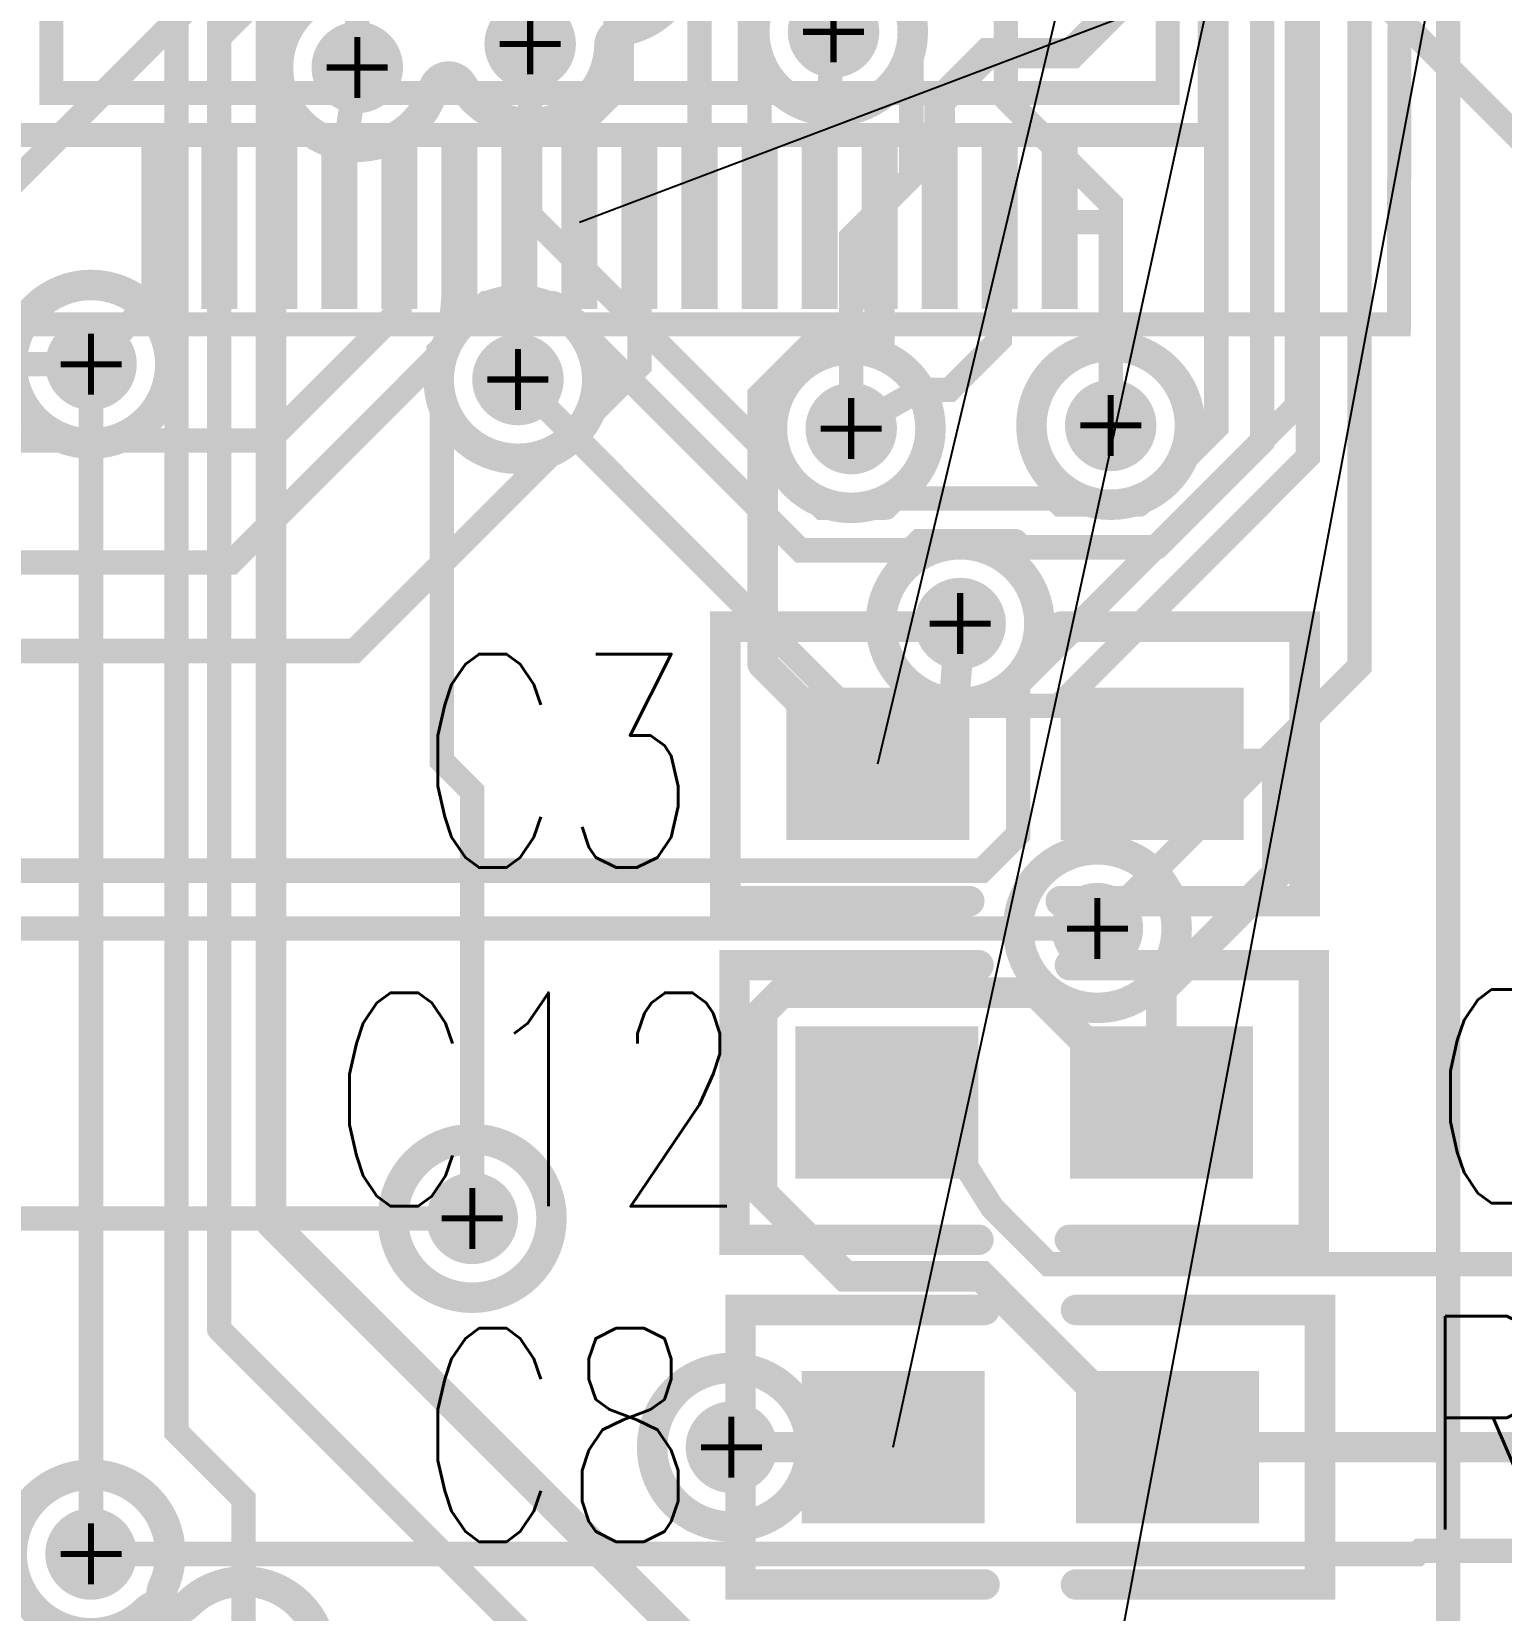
# Model space of a CAD drawing. Extents: x 17995 to 21002, y 17295 to 24095.
# Drawn here: x 18571 to 19052, y 17796 to 18314 of the extents above; entities that cross this region are included whole.
import ezdxf

# ---------------------------------------------------------------- set-up
doc = ezdxf.new("R2010")
doc.units = 0
for name, pattern in [('SIG_1', [2, 1, 1]), ('SIG_10', [2, 1, 1]), ('SIG_102', [2, 1, 1]), ('SIG_11', [2, 1, 1]), ('SIG_2', [2, 1, 1]), ('SIG_25', [2, 1, 1]), ('SIG_5', [2, 1, 1]), ('SIG_50', [2, 1, 1]), ('SIG_61', [2, 1, 1]), ('SIG_62', [2, 1, 1]), ('SIG_63', [2, 1, 1]), ('SIG_65', [2, 1, 1]), ('SIG_66', [2, 1, 1]), ('SIG_7', [2, 1, 1]), ('SIG_8', [2, 1, 1]), ('SIG_81', [2, 1, 1]), ('SIG_82', [2, 1, 1]), ('SIG_83', [2, 1, 1]), ('SIG_84', [2, 1, 1]), ('SIG_85', [2, 1, 1]), ('SIG_86', [2, 1, 1]), ('SIG_9', [2, 1, 1]), ('SIG_98', [2, 1, 1]), ('SIG_99', [2, 1, 1])]:
    doc.linetypes.add(name, pattern=pattern)
for name, color, linetype in [('DRIL_NPLTE_THRU_01', 176, 'CONTINUOUS'), ('DRIL_NPLTE_THRU_02', 96, 'CONTINUOUS'), ('DRIL_NPLTE_THRU_04', 16, 'CONTINUOUS'), ('DRIL_PLTE_THRU_01', 176, 'CONTINUOUS'), ('DRIL_PLTE_THRU_02', 96, 'CONTINUOUS'), ('DRIL_PLTE_THRU_04', 16, 'CONTINUOUS'), ('DRIL_SYMBOL', 183, 'CONTINUOUS'), ('LINK_00', 254, 'CONTINUOUS'), ('PADS_BOT', 1, 'CONTINUOUS'), ('PADS_INNER', 5, 'CONTINUOUS'), ('PADS_TOP', 5, 'CONTINUOUS'), ('PADS_XR_21', 176, 'CONTINUOUS'), ('PADS_XR_23', 183, 'CONTINUOUS'), ('PART_NAME_01', 254, 'CONTINUOUS'), ('PART_NAME_26', 254, 'CONTINUOUS'), ('PART_TOP_2DLINE_20', 6, 'CONTINUOUS'), ('PART_TOP_2DLINE_26', 254, 'CONTINUOUS'), ('PART_TOP_2DLINE_27', 43, 'CONTINUOUS'), ('POUR_OUTLINE_02', 3, 'CONTINUOUS'), ('POUR_VOID_02', 3, 'CONTINUOUS'), ('TRACE_01', 5, 'CONTINUOUS'), ('TRACE_04', 1, 'CONTINUOUS'), ('VIAPTS', 254, 'CONTINUOUS')]:
    doc.layers.add(name, color=color, linetype=linetype)
doc.styles.add('W10', font='simplex', dxfattribs={"width": 0.75})

# ---------------------------------------------------------------- blocks, each defined once
blk = doc.blocks.new('POUR_VOID_732')
at = {"layer": 'POUR_VOID_02', "const_width": 10}
blk.add_lwpolyline([(704, 200, 1), (756, 200, 1)], format="xyb", close=True, dxfattribs=at)
blk = doc.blocks.new('POUR_VOID_731')
at = {"layer": 'POUR_VOID_02', "const_width": 10}
blk.add_lwpolyline([(689, -75, 1), (741, -75, 1)], format="xyb", close=True, dxfattribs=at)
blk = doc.blocks.new('POUR_VOID_728')
at = {"layer": 'POUR_VOID_02', "const_width": 10}
blk.add_lwpolyline([(807.48, 313.97, 1), (859.48, 313.97, 1)], format="xyb", close=True, dxfattribs=at)
blk = doc.blocks.new('POUR_VOID_727')
at = {"layer": 'POUR_VOID_02', "const_width": 10}
blk.add_lwpolyline([(813.28, 183.92, 1), (865.28, 183.92, 1)], format="xyb", close=True, dxfattribs=at)
blk = doc.blocks.new('POUR_VOID_726')
at = {"layer": 'POUR_VOID_02', "const_width": 10}
blk.add_lwpolyline([(774, -150, 1), (826, -150, 1)], format="xyb", close=True, dxfattribs=at)
blk = doc.blocks.new('POUR_VOID_724')
at = {"layer": 'POUR_VOID_02', "const_width": 10}
blk.add_lwpolyline([(898.37, 184.95, 1), (950.37, 184.95, 1)], format="xyb", close=True, dxfattribs=at)
blk = doc.blocks.new('POUR_VOID_723')
at = {"layer": 'POUR_VOID_02', "const_width": 10}
blk.add_lwpolyline([(849, 120, 1), (901, 120, 1)], format="xyb", close=True, dxfattribs=at)
blk = doc.blocks.new('POUR_VOID_722')
at = {"layer": 'POUR_VOID_02', "const_width": 10}
blk.add_lwpolyline([(894, 20, 1), (946, 20, 1)], format="xyb", close=True, dxfattribs=at)
blk = doc.blocks.new('POUR_VOID_611')
at = {"layer": 'POUR_VOID_02', "const_width": 10}
blk.add_lwpolyline([(564, 205, 1), (616, 205, 1)], format="xyb", close=True, dxfattribs=at)
blk = doc.blocks.new('POUR_VOID_556')
at = {"layer": 'POUR_VOID_02', "const_width": 10}
blk.add_lwpolyline([(764.19, 314.34, 0.362134), (760, 309.5, -0.756971), (711.57, 296.84, 0.666183), (702.43, 295.6, -1.900717), (674.55, 328.15, 0.372786), (679.02, 332.93, -0.721555), (726.4, 346.73, 0.621283), (735.27, 348.03, -1.781043)], format="xyb", close=True, dxfattribs=at)
blk = doc.blocks.new('POUR_OUTLINE_404')
at = {"layer": 'POUR_OUTLINE_02', "const_width": 10}
blk.add_lwpolyline([(616.41, -209.07, 0.837085), (608.34, -203.43, -5.012705), (616, -185, -0.108882), (613.59, -195.93, 0.837085), (621.66, -201.57, -1.725067), (633.39, -245.15, 0.491666)], format="xyb", dxfattribs=at)
for name in ['POUR_VOID_556', 'POUR_VOID_728', 'POUR_VOID_611', 'POUR_VOID_732', 'POUR_VOID_727', 'POUR_VOID_724', 'POUR_VOID_723', 'POUR_VOID_722', 'POUR_VOID_731', 'POUR_VOID_726']:
    blk.add_blockref(name, (0, 0))
blk = doc.blocks.new('POUR_HEADER_0')
blk.add_blockref('POUR_OUTLINE_404', (-20, -5683))
blk = doc.blocks.new('SMOOTH_7$874015748')
at = {"const_width": 3.94}
blk.add_lwpolyline([(-1.97, 0, 1), (1.97, 0, 1)], format="xyb", close=True, dxfattribs=at)
blk = doc.blocks.new('PART_BODY_TOP_14')
at = {"layer": 'PART_TOP_2DLINE_20', "const_width": 7.87}
blk.add_lwpolyline([(151.14, 198.86), (670, 198.86), (668.86, -318.86), (151.14, -318.86)], close=True, dxfattribs=at)
at = {"layer": 'PART_TOP_2DLINE_26', "const_width": 7.87}
blk.add_lwpolyline([(226.93, -243.07), (593.07, -243.07), (593.07, 123.07), (563.54, 123.07), (557.64, 111.26), (551.73, 123.07), (226.93, 123.07)], close=True, dxfattribs=at)
at = {"layer": 'PART_TOP_2DLINE_27', "const_width": 7.87}
blk.add_lwpolyline([(213.15, -256.85), (606.85, -256.85), (606.85, 136.85), (563.54, 136.85), (557.64, 125.04), (551.73, 136.85), (213.15, 136.85)], close=True, dxfattribs=at)
at = {"layer": 'PART_TOP_2DLINE_20'}
blk.add_blockref('SMOOTH_7$874015748', (668.86, -318.86), dxfattribs=at)
at = {"layer": 'PART_TOP_2DLINE_26'}
for p in [(226.93, -243.07), (593.07, -243.07)]:
    blk.add_blockref('SMOOTH_7$874015748', p, dxfattribs=at)
at = {"layer": 'PART_TOP_2DLINE_27'}
blk.add_blockref('SMOOTH_7$874015748', (606.85, -256.85), dxfattribs=at)
blk = doc.blocks.new('DRIL_HOLE_0')
blk.add_lwpolyline([(0, 0, 1), (0, 0, 1)], format="xyb", close=True)
blk = doc.blocks.new('PAD_0')
blk.add_lwpolyline([(0, 0, 1), (0, 0, 1)], format="xyb", close=True)
blk = doc.blocks.new('PAD_1')
at = {"const_width": 11.81}
blk.add_lwpolyline([(-28.54, 0), (28.54, 0)], dxfattribs=at)
blk = doc.blocks.new('STK_TOP_11')
at = {"layer": 'DRIL_NPLTE_THRU_01'}
blk.add_blockref('DRIL_HOLE_0', (0, 0), dxfattribs=at)
at = {"layer": 'DRIL_NPLTE_THRU_02'}
blk.add_blockref('DRIL_HOLE_0', (0, 0), dxfattribs=at)
at = {"layer": 'DRIL_NPLTE_THRU_04'}
blk.add_blockref('DRIL_HOLE_0', (0, 0), dxfattribs=at)
at = {"layer": 'PADS_BOT'}
blk.add_blockref('PAD_0', (0, 0), dxfattribs=at)
at = {"layer": 'PADS_INNER'}
blk.add_blockref('PAD_0', (0, 0), dxfattribs=at)
at = {"layer": 'PADS_TOP', "rotation": 90}
blk.add_blockref('PAD_1', (0, 0), dxfattribs=at)
at = {"layer": 'PADS_XR_21', "rotation": 90}
blk.add_blockref('PAD_1', (0, 0), dxfattribs=at)
at = {"layer": 'PADS_XR_23', "rotation": 90}
blk.add_blockref('PAD_1', (0, 0), dxfattribs=at)
blk = doc.blocks.new('SYM_TOP_15')
for name, p in [('PART_BODY_TOP_14', (0, 0)), ('STK_TOP_11', (262.36, -285.39)), ('STK_TOP_11', (282.05, -285.39)), ('STK_TOP_11', (301.73, -285.39)), ('STK_TOP_11', (321.42, -285.39)), ('STK_TOP_11', (341.1, -285.39)), ('STK_TOP_11', (360.79, -285.39)), ('STK_TOP_11', (380.47, -285.39)), ('STK_TOP_11', (400.16, -285.39)), ('STK_TOP_11', (419.84, -285.39)), ('STK_TOP_11', (439.53, -285.39)), ('STK_TOP_11', (459.21, -285.39)), ('STK_TOP_11', (478.9, -285.39)), ('STK_TOP_11', (498.58, -285.39)), ('STK_TOP_11', (518.27, -285.39)), ('STK_TOP_11', (537.95, -285.39)), ('STK_TOP_11', (557.64, -285.39))]:
    blk.add_blockref(name, p)
blk = doc.blocks.new('PART_TOP_0')
blk.add_blockref('SYM_TOP_15', (0, 0))
blk = doc.blocks.new('SMOOTH_10')
at = {"const_width": 5}
blk.add_lwpolyline([(-2.5, 0, 1), (2.5, 0, 1)], format="xyb", close=True, dxfattribs=at)
blk = doc.blocks.new('PART_BODY_TOP_1')
at = {"layer": 'PART_TOP_2DLINE_26', "const_width": 10}
for points in [[(-15, 45), (-95, 45), (-95, -45), (-15, -45)], [(15, 45), (95, 45), (95, -45), (15, -45)]]:
    blk.add_lwpolyline(points, dxfattribs=at)
at = {"layer": 'PART_TOP_2DLINE_26'}
for p in [(-95, 45), (-15, 45), (15, 45), (95, 45), (-95, -45), (-15, -45), (15, -45), (95, -45)]:
    blk.add_blockref('SMOOTH_10', p, dxfattribs=at)
blk = doc.blocks.new('PAD_4')
at = {"const_width": 50}
blk.add_lwpolyline([(-30, 0), (30, 0)], dxfattribs=at)
blk = doc.blocks.new('STK_TOP_4')
at = {"layer": 'DRIL_PLTE_THRU_01'}
blk.add_blockref('DRIL_HOLE_0', (0, 0), dxfattribs=at)
at = {"layer": 'DRIL_PLTE_THRU_02'}
blk.add_blockref('DRIL_HOLE_0', (0, 0), dxfattribs=at)
at = {"layer": 'DRIL_PLTE_THRU_04'}
blk.add_blockref('DRIL_HOLE_0', (0, 0), dxfattribs=at)
at = {"layer": 'PADS_BOT'}
blk.add_blockref('PAD_0', (0, 0), dxfattribs=at)
at = {"layer": 'PADS_INNER'}
blk.add_blockref('PAD_0', (0, 0), dxfattribs=at)
at = {"layer": 'PADS_TOP'}
blk.add_blockref('PAD_4', (0, 0), dxfattribs=at)
blk = doc.blocks.new('SYM_TOP_3')
for name, p in [('PART_BODY_TOP_1', (0, 0)), ('STK_TOP_4', (-45, 0)), ('STK_TOP_4', (45, 0))]:
    blk.add_blockref(name, p)
blk = doc.blocks.new('PART_TOP_13')
blk.add_blockref('SYM_TOP_3', (0, 0))
at = {"layer": 'PART_NAME_26', "style": 'W10', "width": 0.75}
blk.add_text('C8', height=70, dxfattribs=at).set_placement((-201, -31))
blk = doc.blocks.new('PART_TOP_16')
blk.add_blockref('SYM_TOP_3', (0, 0))
at = {"layer": 'PART_NAME_26', "style": 'W10', "width": 0.75}
blk.add_text('C12', height=70, dxfattribs=at).set_placement((-228, -34))
blk = doc.blocks.new('PART_TOP_21')
blk.add_blockref('SYM_TOP_3', (0, 0))
at = {"layer": 'PART_NAME_26', "style": 'W10', "width": 0.75}
blk.add_text('C3', height=70, dxfattribs=at).set_placement((-196, -34))
blk = doc.blocks.new('PART_TOP_35')
blk.add_blockref('SYM_TOP_3', (0, 0))
at = {"layer": 'PART_NAME_26', "style": 'W10', "width": 0.75}
blk.add_text('C16', height=70, dxfattribs=at).set_placement((-228, -27))
blk = doc.blocks.new('PART_TOP_41')
blk.add_blockref('SYM_TOP_3', (0, 0))
at = {"layer": 'PART_NAME_01', "style": 'W10', "width": 0.75}
blk.add_text('R10', height=70, dxfattribs=at).set_placement((-230, -32))
blk = doc.blocks.new('TRACE_390')
at = {"layer": 'TRACE_01', "linetype": 'SIG_1', "const_width": 10}
blk.add_lwpolyline([(18760, 18340), (18763, 18340), (18763, 18297.09)], dxfattribs=at)
at = {"layer": 'TRACE_01'}
for p in [(18760, 18340), (18763, 18340), (18763, 18297.09)]:
    blk.add_blockref('SMOOTH_10', p, dxfattribs=at)
blk = doc.blocks.new('TRACE_698')
at = {"layer": 'TRACE_01', "linetype": 'SIG_1', "const_width": 10}
blk.add_lwpolyline([(18938, 18074), (18979, 18074)], dxfattribs=at)
at = {"layer": 'TRACE_01'}
for p in [(18938, 18074), (18979, 18074)]:
    blk.add_blockref('SMOOTH_10', p, dxfattribs=at)
blk = doc.blocks.new('TRACE_424')
at = {"layer": 'TRACE_01', "linetype": 'SIG_1', "const_width": 10}
blk.add_lwpolyline([(18941, 17963), (18941, 18000), (18979, 18038), (18979, 18074)], dxfattribs=at)
at = {"layer": 'TRACE_01'}
for p in [(18979, 18074), (18979, 18038), (18941, 18000), (18941, 17963)]:
    blk.add_blockref('SMOOTH_10', p, dxfattribs=at)
blk = doc.blocks.new('TRACE_688')
at = {"layer": 'TRACE_01', "linetype": 'SIG_1', "const_width": 10}
blk.add_lwpolyline([(18810, 17992.56), (18816.44, 17999), (18900, 17999), (18936, 17963), (18941, 17963)], dxfattribs=at)
at = {"layer": 'TRACE_01'}
for p in [(18816.44, 17999), (18900, 17999), (18810, 17992.56), (18936, 17963), (18941, 17963)]:
    blk.add_blockref('SMOOTH_10', p, dxfattribs=at)
blk = doc.blocks.new('TRACE_686')
at = {"layer": 'TRACE_01', "linetype": 'SIG_1', "const_width": 10}
blk.add_lwpolyline([(18810, 17992.56), (18810, 17933.44), (18837.44, 17906), (18882, 17906), (18938, 17850), (18943, 17850)], dxfattribs=at)
at = {"layer": 'TRACE_01'}
for p in [(18810, 17992.56), (18810, 17933.44), (18837.44, 17906), (18882, 17906), (18938, 17850), (18943, 17850)]:
    blk.add_blockref('SMOOTH_10', p, dxfattribs=at)
blk = doc.blocks.new('TRACE_2')
at = {"layer": 'TRACE_01', "linetype": 'SIG_1', "const_width": 10}
blk.add_lwpolyline([(18943, 17850), (19114.42, 17850), (19145.42, 17819), (19334.56, 17819), (19341, 17825.44)], dxfattribs=at)
at = {"layer": 'TRACE_01'}
for p in [(18943, 17850), (19114.42, 17850), (19341, 17825.44), (19145.42, 17819), (19334.56, 17819)]:
    blk.add_blockref('SMOOTH_10', p, dxfattribs=at)
blk = doc.blocks.new('TRACE_392')
at = {"layer": 'TRACE_01', "linetype": 'SIG_1', "const_width": 10}
blk.add_lwpolyline([(18868.27, 18251.61), (18868.27, 18291.15), (18884.12, 18307), (18911.6, 18307), (18944, 18339.4), (18944, 18347.2), (18945.85, 18349.05), (18985.39, 18349.05)], dxfattribs=at)
at = {"layer": 'TRACE_01'}
for p in [(18945.85, 18349.05), (18985.39, 18349.05), (18944, 18347.2), (18944, 18339.4), (18884.12, 18307), (18911.6, 18307), (18868.27, 18291.15), (18868.27, 18251.61)]:
    blk.add_blockref('SMOOTH_10', p, dxfattribs=at)
blk = doc.blocks.new('TRACE_696')
at = {"layer": 'TRACE_01', "linetype": 'SIG_1', "const_width": 10}
blk.add_lwpolyline([(18750.16, 18251.61), (18750.16, 18284.24), (18763, 18297.09)], dxfattribs=at)
at = {"layer": 'TRACE_01'}
for p in [(18763, 18297.09), (18750.16, 18284.24), (18750.16, 18251.61)]:
    blk.add_blockref('SMOOTH_10', p, dxfattribs=at)
blk = doc.blocks.new('SMOOTH_8')
at = {"const_width": 4}
blk.add_lwpolyline([(-2, 0, 1), (2, 0, 1)], format="xyb", close=True, dxfattribs=at)
blk = doc.blocks.new('TRACE_300')
at = {"layer": 'TRACE_01', "linetype": 'SIG_2', "const_width": 8}
blk.add_lwpolyline([(18985.39, 18329.36), (19008.03, 18329.36), (19077.39, 18260), (19234.57, 18260), (19314, 18180.57), (19314, 18098)], dxfattribs=at)
at = {"layer": 'TRACE_01'}
for p in [(18985.39, 18329.36), (19008.03, 18329.36), (19077.39, 18260), (19234.57, 18260), (19314, 18180.57), (19314, 18098)]:
    blk.add_blockref('SMOOTH_8', p, dxfattribs=at)
blk = doc.blocks.new('TRACE_396')
at = {"layer": 'TRACE_01', "linetype": 'SIG_2', "const_width": 8}
blk.add_lwpolyline([(18094, 18051), (18468, 18051), (18480, 18039), (18882.14, 18039), (18894, 18050.86), (18894, 18099.98), (18985.39, 18191.37), (18985.39, 18329.36)], dxfattribs=at)
at = {"layer": 'TRACE_01'}
for p in [(18985.39, 18191.37), (18894, 18099.98), (18894, 18050.86), (18882.14, 18039)]:
    blk.add_blockref('SMOOTH_8', p, dxfattribs=at)
blk = doc.blocks.new('TRACE_814')
at = {"layer": 'TRACE_04', "linetype": 'SIG_5', "const_width": 8}
blk.add_lwpolyline([(18900, 17545), (19035, 17680), (19035, 18369.36)], dxfattribs=at)
at = {"layer": 'TRACE_04'}
for p in [(19035, 18369.36), (19035, 17680), (18900, 17545)]:
    blk.add_blockref('SMOOTH_8', p, dxfattribs=at)
blk = doc.blocks.new('TRACE_934')
at = {"layer": 'TRACE_04', "linetype": 'SIG_7', "const_width": 8}
blk.add_lwpolyline([(18590, 17815), (18590, 18205)], dxfattribs=at)
at = {"layer": 'TRACE_04'}
for p in [(18590, 18205), (18590, 17815)]:
    blk.add_blockref('SMOOTH_8', p, dxfattribs=at)
blk = doc.blocks.new('TRACE_502')
at = {"layer": 'TRACE_01', "linetype": 'SIG_7', "const_width": 8}
blk.add_lwpolyline([(18590, 17815), (19024.89, 17815), (19025.89, 17816), (19109.37, 17816), (19123.37, 17802), (19367, 17802), (19435, 17870)], dxfattribs=at)
at = {"layer": 'TRACE_01'}
for p in [(19025.89, 17816), (18590, 17815), (19024.89, 17815)]:
    blk.add_blockref('SMOOTH_8', p, dxfattribs=at)
blk = doc.blocks.new('TRACE_500')
at = {"layer": 'TRACE_01', "linetype": 'SIG_7', "const_width": 8}
blk.add_lwpolyline([(18590, 18205), (18612.36, 18229.12), (18612.36, 18251.61)], dxfattribs=at)
at = {"layer": 'TRACE_01'}
for p in [(18612.36, 18251.61), (18612.36, 18229.12), (18590, 18205)]:
    blk.add_blockref('SMOOTH_8', p, dxfattribs=at)
blk = doc.blocks.new('TRACE_176')
at = {"layer": 'TRACE_01', "linetype": 'SIG_7', "const_width": 8}
blk.add_lwpolyline([(18094, 18151), (18137, 18151), (18201, 18215), (18390, 18215), (18400, 18205), (18590, 18205)], dxfattribs=at)
at = {"layer": 'TRACE_01'}
blk.add_blockref('SMOOTH_8', (18590, 18205), dxfattribs=at)
blk = doc.blocks.new('TRACE_302')
at = {"layer": 'TRACE_01', "linetype": 'SIG_8', "const_width": 8}
blk.add_lwpolyline([(18094, 18251), (18551.06, 18251), (18671.06, 18371), (18767.18, 18371), (18789.53, 18348.66), (18789.53, 18251.61)], dxfattribs=at)
at = {"layer": 'TRACE_01'}
blk.add_blockref('SMOOTH_8', (18789.53, 18251.61), dxfattribs=at)
blk = doc.blocks.new('TRACE_180')
at = {"layer": 'TRACE_01', "linetype": 'SIG_9', "const_width": 8}
blk.add_lwpolyline([(18054, 18134.43), (18077.43, 18111), (18676.36, 18111), (18769.84, 18204.49), (18769.84, 18251.61)], dxfattribs=at)
at = {"layer": 'TRACE_01'}
for p in [(18769.84, 18251.61), (18769.84, 18204.49), (18676.36, 18111)]:
    blk.add_blockref('SMOOTH_8', p, dxfattribs=at)
blk = doc.blocks.new('TRACE_170')
at = {"layer": 'TRACE_01', "linetype": 'SIG_10', "const_width": 8}
blk.add_lwpolyline([(18165, 18140), (18635.93, 18140), (18704, 18208.07), (18704, 18209.36), (18707.64, 18213), (18710.79, 18248.72), (18710.79, 18251.61)], dxfattribs=at)
at = {"layer": 'TRACE_01'}
for p in [(18710.79, 18251.61), (18710.79, 18248.72), (18704, 18209.36), (18707.64, 18213), (18704, 18208.07), (18635.93, 18140)]:
    blk.add_blockref('SMOOTH_8', p, dxfattribs=at)
blk = doc.blocks.new('TRACE_174')
at = {"layer": 'TRACE_01', "linetype": 'SIG_11', "const_width": 8}
blk.add_lwpolyline([(18215, 18190), (18405, 18190), (18415, 18180), (18648.4, 18180), (18691.1, 18222.7), (18691.1, 18251.61)], dxfattribs=at)
at = {"layer": 'TRACE_01'}
for p in [(18691.1, 18251.61), (18691.1, 18222.7), (18648.4, 18180)]:
    blk.add_blockref('SMOOTH_8', p, dxfattribs=at)
blk = doc.blocks.new('TRACE_330')
at = {"layer": 'TRACE_01', "linetype": 'SIG_25', "const_width": 8}
blk.add_lwpolyline([(18691, 18396), (18761.98, 18396), (18806, 18351.98), (18806, 18299.73), (18809.21, 18296.51), (18809.21, 18251.61)], dxfattribs=at)
at = {"layer": 'TRACE_01'}
for p in [(18691, 18396), (18761.98, 18396), (18806, 18351.98), (18806, 18299.73), (18809.21, 18296.51), (18809.21, 18251.61)]:
    blk.add_blockref('SMOOTH_8', p, dxfattribs=at)
blk = doc.blocks.new('TRACE_920')
at = {"layer": 'TRACE_04', "linetype": 'SIG_50', "const_width": 8}
blk.add_lwpolyline([(18907.38, 18093), (18989, 18174.62), (18989, 18514.19), (19024.81, 18550), (19045.36, 18550)], dxfattribs=at)
at = {"layer": 'TRACE_04'}
for p in [(19024.81, 18550), (19045.36, 18550), (18989, 18514.19), (18989, 18174.62), (18907.38, 18093)]:
    blk.add_blockref('SMOOTH_8', p, dxfattribs=at)
blk = doc.blocks.new('TRACE_918')
at = {"layer": 'TRACE_04', "linetype": 'SIG_50', "const_width": 8}
blk.add_lwpolyline([(18907.38, 18093), (18837, 18093), (18730, 18200)], dxfattribs=at)
at = {"layer": 'TRACE_04'}
for p in [(18730, 18200), (18837, 18093), (18907.38, 18093)]:
    blk.add_blockref('SMOOTH_8', p, dxfattribs=at)
blk = doc.blocks.new('TRACE_388')
at = {"layer": 'TRACE_01', "linetype": 'SIG_50', "const_width": 8}
blk.add_lwpolyline([(18730, 18200), (18730.47, 18200), (18730.47, 18251.61)], dxfattribs=at)
at = {"layer": 'TRACE_01'}
for p in [(18730.47, 18251.61), (18730, 18200), (18730.47, 18200)]:
    blk.add_blockref('SMOOTH_8', p, dxfattribs=at)
blk = doc.blocks.new('TRACE_896')
at = {"layer": 'TRACE_04', "linetype": 'SIG_61', "const_width": 8}
blk.add_lwpolyline([(18640, 17780), (18640, 17833), (18618, 17855), (18618, 18365.02)], dxfattribs=at)
at = {"layer": 'TRACE_04'}
for p in [(18618, 18365.02), (18618, 17855), (18640, 17833), (18640, 17780)]:
    blk.add_blockref('SMOOTH_8', p, dxfattribs=at)
blk = doc.blocks.new('TRACE_1204')
at = {"layer": 'TRACE_04', "linetype": 'SIG_62', "const_width": 8}
blk.add_lwpolyline([(18744.09, 17437.8), (18744.09, 17530.51), (18735, 17539.61), (18735, 17640.36), (18600.36, 17775), (18594.64, 17775), (18557, 17812.64), (18557, 18210.67), (18540, 18227.67), (18540, 18598.71), (18530, 18608.71)], dxfattribs=at)
blk = doc.blocks.new('TRACE_1354')
at = {"layer": 'TRACE_04', "linetype": 'SIG_63', "const_width": 8}
blk.add_lwpolyline([(18632, 17888.65), (18632, 18349.3), (18646, 18363.3), (18646, 18467.92), (18654, 18475.92)], dxfattribs=at)
at = {"layer": 'TRACE_04'}
for p in [(18654, 18475.92), (18646, 18467.92), (18646, 18363.3), (18632, 18349.3), (18632, 17888.65)]:
    blk.add_blockref('SMOOTH_8', p, dxfattribs=at)
blk = doc.blocks.new('TRACE_1222')
at = {"layer": 'TRACE_04', "linetype": 'SIG_63', "const_width": 8}
blk.add_lwpolyline([(18765, 17545), (18765, 17755.65), (18632, 17888.65)], dxfattribs=at)
at = {"layer": 'TRACE_04'}
for p in [(18632, 17888.65), (18765, 17755.65), (18765, 17545)]:
    blk.add_blockref('SMOOTH_8', p, dxfattribs=at)
blk = doc.blocks.new('TRACE_1338')
at = {"layer": 'TRACE_04', "linetype": 'SIG_65', "const_width": 10}
blk.add_lwpolyline([(18793, 17532), (18793, 17779.55), (18649, 17923.55)], dxfattribs=at)
at = {"layer": 'TRACE_04'}
for p in [(18649, 17923.55), (18793, 17779.55), (18793, 17532)]:
    blk.add_blockref('SMOOTH_10', p, dxfattribs=at)
blk = doc.blocks.new('TRACE_1350')
at = {"layer": 'TRACE_04', "linetype": 'SIG_65', "const_width": 10}
blk.add_lwpolyline([(18649, 17923.55), (18649, 18332.33), (18663, 18346.33), (18663, 18433.29), (18671, 18441.29)], dxfattribs=at)
at = {"layer": 'TRACE_04'}
for p in [(18671, 18441.29), (18663, 18433.29), (18663, 18346.33), (18649, 18332.33), (18649, 17923.55)]:
    blk.add_blockref('SMOOTH_10', p, dxfattribs=at)
blk = doc.blocks.new('TRACE_668')
at = {"layer": 'TRACE_01', "linetype": 'SIG_66', "const_width": 10}
blk.add_lwpolyline([(18810.22, 18106.78), (18810.22, 18194.46), (18827.76, 18212), (18848.52, 18212), (18848.58, 18212.06), (18848.58, 18251.61)], dxfattribs=at)
at = {"layer": 'TRACE_01'}
for p in [(18848.58, 18251.61), (18827.76, 18212), (18848.52, 18212), (18848.58, 18212.06), (18810.22, 18194.46), (18810.22, 18106.78)]:
    blk.add_blockref('SMOOTH_10', p, dxfattribs=at)
blk = doc.blocks.new('TRACE_16')
at = {"layer": 'TRACE_01', "linetype": 'SIG_66', "const_width": 10}
blk.add_lwpolyline([(18810.22, 18106.78), (18843, 18074), (18848, 18074)], dxfattribs=at)
at = {"layer": 'TRACE_01'}
for p in [(18810.22, 18106.78), (18843, 18074), (18848, 18074)]:
    blk.add_blockref('SMOOTH_10', p, dxfattribs=at)
blk = doc.blocks.new('TRACE_394')
at = {"layer": 'TRACE_01', "linetype": 'SIG_66', "const_width": 10}
blk.add_lwpolyline([(18848, 18074), (18871.46, 18074), (18875, 18120)], dxfattribs=at)
at = {"layer": 'TRACE_01'}
for p in [(18875, 18120), (18848, 18074), (18871.46, 18074)]:
    blk.add_blockref('SMOOTH_10', p, dxfattribs=at)
blk = doc.blocks.new('TRACE_80')
at = {"layer": 'TRACE_01', "linetype": 'SIG_66', "const_width": 10}
blk.add_lwpolyline([(18800, 17850), (18853, 17850)], dxfattribs=at)
at = {"layer": 'TRACE_01'}
for p in [(18800, 17850), (18853, 17850)]:
    blk.add_blockref('SMOOTH_10', p, dxfattribs=at)
blk = doc.blocks.new('TRACE_1330')
at = {"layer": 'TRACE_04', "linetype": 'SIG_81', "const_width": 8}
blk.add_lwpolyline([(18890, 18291.98), (18890, 18553), (18917, 18580), (18917, 18831.64)], dxfattribs=at)
at = {"layer": 'TRACE_04'}
for p in [(18917, 18831.64), (18917, 18580), (18890, 18553), (18890, 18291.98)]:
    blk.add_blockref('SMOOTH_8', p, dxfattribs=at)
blk = doc.blocks.new('TRACE_1304')
at = {"layer": 'TRACE_04', "linetype": 'SIG_81', "const_width": 8}
blk.add_lwpolyline([(18924.37, 18184.95), (18924.37, 18257.61), (18890, 18291.98)], dxfattribs=at)
at = {"layer": 'TRACE_04'}
for p in [(18890, 18291.98), (18924.37, 18257.61), (18924.37, 18184.95)]:
    blk.add_blockref('SMOOTH_8', p, dxfattribs=at)
blk = doc.blocks.new('TRACE_240')
at = {"layer": 'TRACE_01', "linetype": 'SIG_81', "const_width": 8}
blk.add_lwpolyline([(18907.64, 18251.61), (18923.54, 18251.61), (18924.37, 18250.78), (18924.37, 18184.95)], dxfattribs=at)
at = {"layer": 'TRACE_01'}
for p in [(18907.64, 18251.61), (18923.54, 18251.61), (18924.37, 18250.78), (18924.37, 18184.95)]:
    blk.add_blockref('SMOOTH_8', p, dxfattribs=at)
blk = doc.blocks.new('TRACE_1322')
at = {"layer": 'TRACE_04', "linetype": 'SIG_82', "const_width": 8}
blk.add_lwpolyline([(18859, 18266.39), (18859, 18499.79), (18824, 18534.79)], dxfattribs=at)
at = {"layer": 'TRACE_04'}
for p in [(18824, 18534.79), (18859, 18499.79), (18859, 18266.39)]:
    blk.add_blockref('SMOOTH_8', p, dxfattribs=at)
blk = doc.blocks.new('TRACE_1306')
at = {"layer": 'TRACE_04', "linetype": 'SIG_82', "const_width": 8}
blk.add_lwpolyline([(18839.28, 18183.92), (18839.28, 18246.67), (18859, 18266.39)], dxfattribs=at)
at = {"layer": 'TRACE_04'}
for p in [(18859, 18266.39), (18839.28, 18246.67), (18839.28, 18183.92)]:
    blk.add_blockref('SMOOTH_8', p, dxfattribs=at)
blk = doc.blocks.new('TRACE_526')
at = {"layer": 'TRACE_01', "linetype": 'SIG_82', "const_width": 8}
blk.add_lwpolyline([(18839.28, 18183.92), (18861.91, 18196.66), (18871.54, 18196.66), (18887.95, 18213.06), (18887.95, 18251.61)], dxfattribs=at)
at = {"layer": 'TRACE_01'}
for p in [(18887.95, 18251.61), (18887.95, 18213.06), (18861.91, 18196.66), (18871.54, 18196.66), (18839.28, 18183.92)]:
    blk.add_blockref('SMOOTH_8', p, dxfattribs=at)
blk = doc.blocks.new('TRACE_1324')
at = {"layer": 'TRACE_04', "linetype": 'SIG_83', "const_width": 8}
blk.add_lwpolyline([(18833.48, 18313.97), (18833.48, 18422.24), (18810, 18445.72)], dxfattribs=at)
at = {"layer": 'TRACE_04'}
for p in [(18810, 18445.72), (18833.48, 18422.24), (18833.48, 18313.97)]:
    blk.add_blockref('SMOOTH_8', p, dxfattribs=at)
blk = doc.blocks.new('TRACE_232')
at = {"layer": 'TRACE_01', "linetype": 'SIG_83', "const_width": 8}
blk.add_lwpolyline([(18828.9, 18251.61), (18830.8, 18251.61), (18830.8, 18276.15), (18833.48, 18313.97)], dxfattribs=at)
at = {"layer": 'TRACE_01'}
for p in [(18833.48, 18313.97), (18830.8, 18276.15), (18828.9, 18251.61), (18830.8, 18251.61)]:
    blk.add_blockref('SMOOTH_8', p, dxfattribs=at)
blk = doc.blocks.new('TRACE_878')
at = {"layer": 'TRACE_04', "linetype": 'SIG_84', "const_width": 8}
blk.add_lwpolyline([(18677.31, 18302.29), (18677.31, 18329.31), (18680, 18332), (18680, 18345.98), (18716, 18381.98), (18716, 18710.65)], dxfattribs=at)
at = {"layer": 'TRACE_04'}
for p in [(18716, 18710.65), (18716, 18381.98), (18680, 18345.98), (18677.31, 18329.31), (18680, 18332), (18677.31, 18302.29)]:
    blk.add_blockref('SMOOTH_8', p, dxfattribs=at)
blk = doc.blocks.new('TRACE_332')
at = {"layer": 'TRACE_01', "linetype": 'SIG_84', "const_width": 8}
blk.add_lwpolyline([(18671.42, 18251.61), (18671.42, 18263.65), (18677.31, 18302.29)], dxfattribs=at)
at = {"layer": 'TRACE_01'}
for p in [(18677.31, 18302.29), (18671.42, 18263.65), (18671.42, 18251.61)]:
    blk.add_blockref('SMOOTH_8', p, dxfattribs=at)
blk = doc.blocks.new('TRACE_328')
at = {"layer": 'TRACE_01', "linetype": 'SIG_85', "const_width": 8}
blk.add_lwpolyline([(18651.73, 18251.61), (18651.73, 18312.07), (18671.62, 18331.96), (18705, 18331.96)], dxfattribs=at)
at = {"layer": 'TRACE_01'}
for p in [(18671.62, 18331.96), (18705, 18331.96), (18651.73, 18312.07), (18651.73, 18251.61)]:
    blk.add_blockref('SMOOTH_8', p, dxfattribs=at)
blk = doc.blocks.new('TRACE_872')
at = {"layer": 'TRACE_04', "linetype": 'SIG_86', "const_width": 8}
blk.add_lwpolyline([(18933.78, 18159), (18959, 18184.22), (18959, 18563), (18981, 18585), (18981, 19523)], dxfattribs=at)
at = {"layer": 'TRACE_04'}
for p in [(18959, 18184.22), (18933.78, 18159)]:
    blk.add_blockref('SMOOTH_8', p, dxfattribs=at)
blk = doc.blocks.new('TRACE_870')
at = {"layer": 'TRACE_04', "linetype": 'SIG_86', "const_width": 8}
blk.add_lwpolyline([(18933.78, 18159), (18907.93, 18159), (18905.93, 18161)], dxfattribs=at)
at = {"layer": 'TRACE_04'}
for p in [(18905.93, 18161), (18907.93, 18159), (18933.78, 18159)]:
    blk.add_blockref('SMOOTH_8', p, dxfattribs=at)
blk = doc.blocks.new('TRACE_868')
at = {"layer": 'TRACE_04', "linetype": 'SIG_86', "const_width": 8}
blk.add_lwpolyline([(18850.69, 18158), (18853.69, 18161), (18905.93, 18161)], dxfattribs=at)
at = {"layer": 'TRACE_04'}
for p in [(18850.69, 18158), (18853.69, 18161), (18905.93, 18161)]:
    blk.add_blockref('SMOOTH_8', p, dxfattribs=at)
blk = doc.blocks.new('TRACE_866')
at = {"layer": 'TRACE_04', "linetype": 'SIG_86', "const_width": 8}
blk.add_lwpolyline([(18850.69, 18158), (18829.85, 18158), (18734, 18253.85), (18734, 18310)], dxfattribs=at)
at = {"layer": 'TRACE_04'}
for p in [(18734, 18310), (18734, 18253.85), (18829.85, 18158), (18850.69, 18158)]:
    blk.add_blockref('SMOOTH_8', p, dxfattribs=at)
blk = doc.blocks.new('TRACE_318')
at = {"layer": 'TRACE_01', "linetype": 'SIG_86', "const_width": 8}
blk.add_lwpolyline([(18632.05, 18251.61), (18632.05, 18312.19), (18676.86, 18357), (18715.32, 18357), (18732, 18340.32), (18732, 18310), (18734, 18310)], dxfattribs=at)
at = {"layer": 'TRACE_01'}
for p in [(18676.86, 18357), (18715.32, 18357), (18732, 18340.32), (18632.05, 18312.19), (18732, 18310), (18734, 18310), (18632.05, 18251.61)]:
    blk.add_blockref('SMOOTH_8', p, dxfattribs=at)
blk = doc.blocks.new('TRACE_940')
at = {"layer": 'TRACE_04', "linetype": 'SIG_98', "const_width": 8}
blk.add_lwpolyline([(18920, 18020), (19006, 18106), (19006, 18423.27), (19035.08, 18452.36), (19035.08, 18524.92)], dxfattribs=at)
at = {"layer": 'TRACE_04'}
for p in [(19035.08, 18524.92), (19035.08, 18452.36), (19006, 18423.27), (19006, 18106), (18920, 18020)]:
    blk.add_blockref('SMOOTH_8', p, dxfattribs=at)
blk = doc.blocks.new('TRACE_506')
at = {"layer": 'TRACE_01', "linetype": 'SIG_98', "const_width": 8}
blk.add_lwpolyline([(18094, 17951), (18439, 17951), (18508, 18020), (18920, 18020)], dxfattribs=at)
at = {"layer": 'TRACE_01'}
blk.add_blockref('SMOOTH_8', (18920, 18020), dxfattribs=at)
blk = doc.blocks.new('TRACE_1316')
at = {"layer": 'TRACE_04', "linetype": 'SIG_99', "const_width": 8}
blk.add_lwpolyline([(18939.58, 18145), (18974, 18179.42), (18974, 18544), (19035, 18605)], dxfattribs=at)
at = {"layer": 'TRACE_04'}
for p in [(19035, 18605), (18974, 18544), (18974, 18179.42), (18939.58, 18145)]:
    blk.add_blockref('SMOOTH_8', p, dxfattribs=at)
blk = doc.blocks.new('TRACE_1314')
at = {"layer": 'TRACE_04', "linetype": 'SIG_99', "const_width": 8}
blk.add_lwpolyline([(18939.58, 18145), (18895.16, 18145), (18893.16, 18147)], dxfattribs=at)
at = {"layer": 'TRACE_04'}
for p in [(18893.16, 18147), (18895.16, 18145), (18939.58, 18145)]:
    blk.add_blockref('SMOOTH_8', p, dxfattribs=at)
blk = doc.blocks.new('TRACE_1312')
at = {"layer": 'TRACE_04', "linetype": 'SIG_99', "const_width": 8}
blk.add_lwpolyline([(18858.65, 18144), (18861.65, 18147), (18893.16, 18147)], dxfattribs=at)
at = {"layer": 'TRACE_04'}
for p in [(18861.65, 18147), (18893.16, 18147), (18858.65, 18144)]:
    blk.add_blockref('SMOOTH_8', p, dxfattribs=at)
blk = doc.blocks.new('TRACE_1310')
at = {"layer": 'TRACE_04', "linetype": 'SIG_99', "const_width": 8}
blk.add_lwpolyline([(18858.65, 18144), (18822.7, 18144), (18741.7, 18225)], dxfattribs=at)
at = {"layer": 'TRACE_04'}
for p in [(18741.7, 18225), (18822.7, 18144), (18858.65, 18144)]:
    blk.add_blockref('SMOOTH_8', p, dxfattribs=at)
blk = doc.blocks.new('TRACE_1308')
at = {"layer": 'TRACE_04', "linetype": 'SIG_99', "const_width": 8}
blk.add_lwpolyline([(18705, 18210.36), (18719.64, 18225), (18741.7, 18225)], dxfattribs=at)
at = {"layer": 'TRACE_04'}
for p in [(18719.64, 18225), (18741.7, 18225), (18705, 18210.36)]:
    blk.add_blockref('SMOOTH_8', p, dxfattribs=at)
blk = doc.blocks.new('TRACE_966')
at = {"layer": 'TRACE_04', "linetype": 'SIG_99', "const_width": 8}
blk.add_lwpolyline([(18715, 17925), (18715, 18065), (18705, 18075), (18705, 18210.36)], dxfattribs=at)
at = {"layer": 'TRACE_04'}
for p in [(18705, 18210.36), (18705, 18075), (18715, 18065), (18715, 17925)]:
    blk.add_blockref('SMOOTH_8', p, dxfattribs=at)
blk = doc.blocks.new('TRACE_524')
at = {"layer": 'TRACE_01', "linetype": 'SIG_99', "const_width": 8}
blk.add_lwpolyline([(18094, 17851), (18168, 17925), (18715, 17925)], dxfattribs=at)
at = {"layer": 'TRACE_01'}
blk.add_blockref('SMOOTH_8', (18715, 17925), dxfattribs=at)
blk = doc.blocks.new('TRACE_276')
at = {"layer": 'TRACE_01', "linetype": 'SIG_102', "const_width": 8}
blk.add_lwpolyline([(18851, 17963), (18863.74, 17963), (18885.57, 17928.43), (18904, 17910), (19180, 17910)], dxfattribs=at)
at = {"layer": 'TRACE_01'}
for p in [(18851, 17963), (18863.74, 17963), (18885.57, 17928.43), (18904, 17910), (19180, 17910)]:
    blk.add_blockref('SMOOTH_8', p, dxfattribs=at)
blk = doc.blocks.new('DRIL_SYMBOL_10')
at = {"layer": 'DRIL_SYMBOL', "const_width": 2}
for points in [[(0, -10), (0, 10)], [(-10, 0), (10, 0)]]:
    blk.add_lwpolyline(points, dxfattribs=at)
blk = doc.blocks.new('DRIL_HOLE_10')
at = {"const_width": 5}
blk.add_lwpolyline([(-2.5, 0, 1), (2.5, 0, 1)], format="xyb", close=True, dxfattribs=at)
blk.add_blockref('DRIL_SYMBOL_10', (0, 0))
blk = doc.blocks.new('PAD_17')
at = {"const_width": 15}
blk.add_lwpolyline([(0, -7.5, 1), (0, 7.5, 1)], format="xyb", close=True, dxfattribs=at)
blk = doc.blocks.new('STK_TOP_182')
at = {"layer": 'DRIL_PLTE_THRU_01'}
blk.add_blockref('DRIL_HOLE_10', (0, 0), dxfattribs=at)
at = {"layer": 'DRIL_PLTE_THRU_02'}
blk.add_blockref('DRIL_HOLE_10', (0, 0), dxfattribs=at)
at = {"layer": 'DRIL_PLTE_THRU_04'}
blk.add_blockref('DRIL_HOLE_10', (0, 0), dxfattribs=at)
at = {"layer": 'PADS_BOT'}
blk.add_blockref('PAD_17', (0, 0), dxfattribs=at)
at = {"layer": 'PADS_INNER'}
blk.add_blockref('PAD_17', (0, 0), dxfattribs=at)
at = {"layer": 'PADS_TOP'}
blk.add_blockref('PAD_17', (0, 0), dxfattribs=at)
blk = doc.blocks.new('SYM_TOP_1')
blk.add_blockref('STK_TOP_182', (0, 0))

msp = doc.modelspace()

# ---------------------------------------------------------------- linework, layer by layer
at = {"layer": 'LINK_00', "linetype": 'SIG_66'}
for p in [(18848, 18074), (18853, 17850), (18862.2, 17437.8)]:
    msp.add_line(p, (19476, 20707), dxfattribs=at)
at = {"layer": 'LINK_00', "linetype": 'SIG_1'}
msp.add_line((18750.16, 18251.61), (19757, 18632), dxfattribs=at)

# ---------------------------------------------------------------- block references
at = {"linetype": 'SIG_1'}
msp.add_blockref('POUR_HEADER_0', (18020, 23683), dxfattribs=at)
for name, p in [('TRACE_872', (0, 0)), ('TRACE_1330', (0, 0)), ('PART_TOP_0', (18350, 18537)), ('TRACE_878', (0, 0)), ('TRACE_1204', (0, 0)), ('TRACE_1316', (0, 0)), ('TRACE_920', (0, 0)), ('TRACE_1322', (0, 0)), ('TRACE_940', (0, 0)), ('TRACE_1354', (0, 0)), ('TRACE_1350', (0, 0)), ('TRACE_1324', (0, 0)), ('TRACE_330', (0, 0)), ('TRACE_302', (0, 0)), ('TRACE_814', (0, 0)), ('TRACE_896', (0, 0)), ('TRACE_318', (0, 0)), ('TRACE_392', (0, 0)), ('TRACE_390', (0, 0)), ('TRACE_396', (0, 0)), ('TRACE_328', (0, 0)), ('TRACE_300', (0, 0)), ('TRACE_232', (0, 0)), ('TRACE_866', (0, 0)), ('TRACE_332', (0, 0)), ('TRACE_696', (0, 0)), ('TRACE_1304', (0, 0)), ('TRACE_1306', (0, 0)), ('TRACE_180', (0, 0)), ('TRACE_170', (0, 0)), ('TRACE_174', (0, 0)), ('TRACE_500', (0, 0)), ('TRACE_388', (0, 0)), ('TRACE_668', (0, 0)), ('TRACE_526', (0, 0)), ('TRACE_240', (0, 0)), ('TRACE_1308', (0, 0)), ('TRACE_1310', (0, 0)), ('TRACE_176', (0, 0)), ('TRACE_966', (0, 0)), ('TRACE_934', (0, 0)), ('TRACE_918', (0, 0)), ('TRACE_868', (0, 0)), ('TRACE_870', (0, 0)), ('TRACE_1312', (0, 0)), ('TRACE_1314', (0, 0)), ('TRACE_394', (0, 0)), ('PART_TOP_21', (18893, 18074)), ('TRACE_16', (0, 0)), ('TRACE_698', (0, 0)), ('TRACE_424', (0, 0)), ('TRACE_506', (0, 0)), ('PART_TOP_16', (18896, 17963)), ('PART_TOP_35', (19257, 17957)), ('TRACE_688', (0, 0)), ('TRACE_686', (0, 0)), ('TRACE_276', (0, 0)), ('TRACE_524', (0, 0)), ('TRACE_1338', (0, 0)), ('PART_TOP_41', (19255, 17855)), ('PART_TOP_13', (18898, 17850)), ('TRACE_1222', (0, 0)), ('TRACE_502', (0, 0)), ('TRACE_80', (0, 0)), ('TRACE_2', (0, 0))]:
    msp.add_blockref(name, p)
at = {"layer": 'VIAPTS', "linetype": 'SIG_83'}
msp.add_blockref('SYM_TOP_1', (18833.48, 18313.97), dxfattribs=at)
at = {"layer": 'VIAPTS', "linetype": 'SIG_86'}
msp.add_blockref('SYM_TOP_1', (18734, 18310), dxfattribs=at)
at = {"layer": 'VIAPTS', "linetype": 'SIG_84'}
msp.add_blockref('SYM_TOP_1', (18677.31, 18302.29), dxfattribs=at)
at = {"layer": 'VIAPTS', "linetype": 'SIG_7'}
for p in [(18590, 18205), (18590, 17815)]:
    msp.add_blockref('SYM_TOP_1', p, dxfattribs=at)
at = {"layer": 'VIAPTS', "linetype": 'SIG_50'}
msp.add_blockref('SYM_TOP_1', (18730, 18200), dxfattribs=at)
at = {"layer": 'VIAPTS', "linetype": 'SIG_82'}
msp.add_blockref('SYM_TOP_1', (18839.28, 18183.92), dxfattribs=at)
at = {"layer": 'VIAPTS', "linetype": 'SIG_81'}
msp.add_blockref('SYM_TOP_1', (18924.37, 18184.95), dxfattribs=at)
at = {"layer": 'VIAPTS', "linetype": 'SIG_66'}
for p in [(18875, 18120), (18800, 17850)]:
    msp.add_blockref('SYM_TOP_1', p, dxfattribs=at)
at = {"layer": 'VIAPTS', "linetype": 'SIG_98'}
msp.add_blockref('SYM_TOP_1', (18920, 18020), dxfattribs=at)
at = {"layer": 'VIAPTS', "linetype": 'SIG_99'}
msp.add_blockref('SYM_TOP_1', (18715, 17925), dxfattribs=at)

doc.saveas('drawing.dxf')
